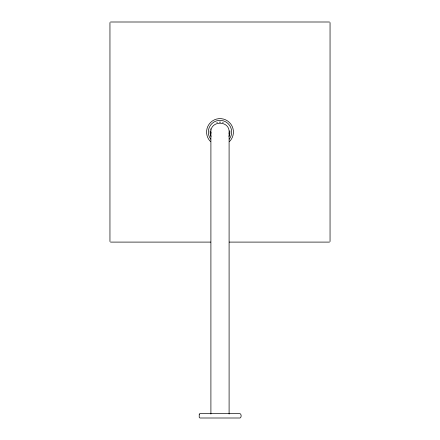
<?xml version="1.0" encoding="UTF-8"?>
<svg xmlns="http://www.w3.org/2000/svg" width="440" height="440" viewBox="0 0 440 440"><rect width="100%" height="100%" fill="white"/><g stroke="black" fill="none" stroke-linecap="round" stroke-linejoin="round"><path stroke-width="0.66" d="M210.903 414.029L210.903 132.165M229.097 133.133L229.103 414.029M229.02 133.238C230.813 119.862 209.181 119.895 210.98 133.238M210.122 130.746L210.227 133.991L211.063 136.455M210.375 129.47L210.562 128.843M228.938 136.455L229.774 133.991L229.878 130.746M216.799 122.612L217.421 122.425M219.351 122.106L220.649 122.106M110.517 22L329.483 22M110.517 242.099L210.733 242.099M229.268 242.099L329.483 242.099M222.58 122.425L223.201 122.612M330.05 22.561L330.05 241.532M109.951 22.561L109.951 241.532M210.502 141.548A13.431 13.431 0 0 1 210.502 122.551A13.431 13.431 0 0 1 229.499 122.551A13.431 13.431 0 0 1 229.499 141.548M210.722 139.172A11.699 11.699 0 0 1 212.097 123.426A11.699 11.699 0 0 1 227.904 123.426A11.699 11.699 0 0 1 229.279 139.172M199.26 414.123L199.205 417.263L199.941 418L240.059 418C241.5 417.543 241.5 414.123 240.059 413.666L199.941 413.666L199.26 414.123"/></g></svg>
